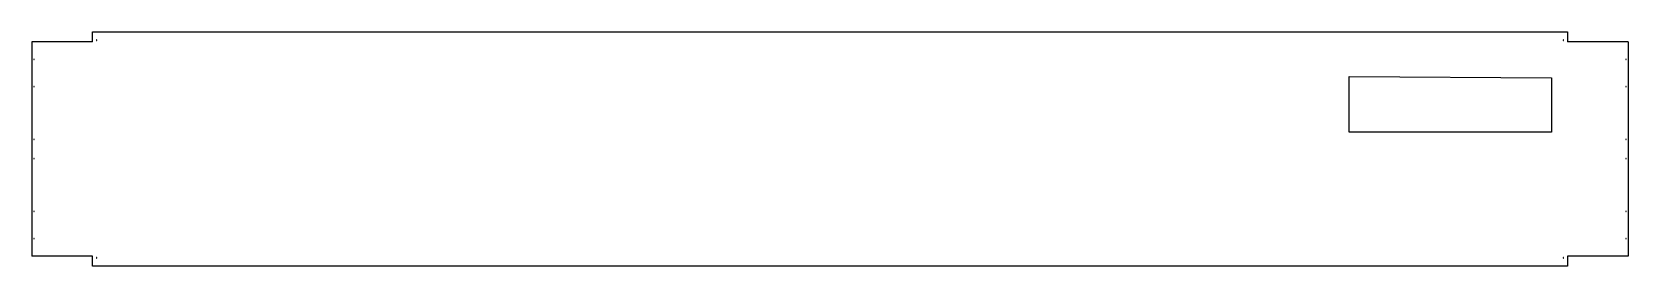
# Model space of a CAD drawing. Header units: millimetres. Extents: x 20 to 2456, y 20 to 377.
import ezdxf

# ---------------------------------------------------------------- set-up
doc = ezdxf.new("R2010")
doc.units = ezdxf.units.MM

msp = doc.modelspace()

# ---------------------------------------------------------------- linework, layer by layer
at = {"color": 7, "linetype": 'Continuous', "lineweight": 25}
for p, q in [((112.6, 362.1), (112.6, 377.5)), ((112.6, 377.5), (2363.4, 377.5)), ((2363.4, 377.5), (2363.4, 362.1)), ((112.6, 362.1), (20, 362.1)), ((20, 362.1), (20, 35.3)), ((119.3, 365.3), (118.5, 365.3)), ((118.5, 365.3), (118.5, 364.5)), ((118.5, 364.5), (119.3, 364.5)), ((119.3, 364.5), (119.3, 365.3)), ((2357.4, 365.3), (2356.7, 365.3)), ((2356.7, 365.3), (2356.7, 364.5)), ((2356.7, 364.5), (2357.4, 364.5)), ((2357.4, 364.5), (2357.4, 365.3)), ((2456, 362.1), (2363.4, 362.1)), ((2456, 362.1), (2456, 35.3)), ((23.6, 336), (22.8, 336)), ((22.8, 336), (22.8, 335.2)), ((22.8, 335.2), (23.6, 335.2)), ((23.6, 335.2), (23.6, 336)), ((2453.2, 336), (2452.4, 336)), ((2452.4, 336), (2452.4, 335.2)), ((2452.4, 335.2), (2453.2, 335.2)), ((2453.2, 335.2), (2453.2, 336)), ((23.6, 294.3), (22.8, 294.3)), ((22.8, 294.3), (22.8, 293.5)), ((22.8, 293.5), (23.6, 293.5)), ((23.6, 293.5), (23.6, 294.3)), ((2030.2, 309.6), (2339.2, 307.2)), ((2030.2, 224.4), (2030.2, 309.6)), ((2339.2, 307.2), (2339.2, 224.4)), ((2453.2, 294.3), (2452.4, 294.3)), ((2452.4, 294.3), (2452.4, 293.5)), ((2452.4, 293.5), (2453.2, 293.5)), ((2453.2, 293.5), (2453.2, 294.3)), ((2339.2, 224.4), (2030.2, 224.4)), ((22.8, 213.8), (22.8, 213.1)), ((23.6, 213.8), (22.8, 213.8)), ((22.8, 213.1), (23.6, 213.1)), ((23.6, 213.1), (23.6, 213.8)), ((2452.4, 213.8), (2452.4, 213.1)), ((2453.2, 213.8), (2452.4, 213.8)), ((2452.4, 213.1), (2453.2, 213.1)), ((2453.2, 213.1), (2453.2, 213.8)), ((23.6, 184.4), (22.8, 184.4)), ((22.8, 184.4), (22.8, 183.6)), ((22.8, 183.6), (23.6, 183.6)), ((23.6, 183.6), (23.6, 184.4)), ((2453.2, 184.4), (2452.4, 184.4)), ((2452.4, 184.4), (2452.4, 183.6)), ((2452.4, 183.6), (2453.2, 183.6)), ((2453.2, 183.6), (2453.2, 184.4)), ((23.6, 103.9), (22.8, 103.9)), ((22.8, 103.9), (22.8, 103.2)), ((22.8, 103.2), (23.6, 103.2)), ((23.6, 103.2), (23.6, 103.9)), ((2453.2, 103.9), (2452.4, 103.9)), ((2452.4, 103.9), (2452.4, 103.2)), ((2452.4, 103.2), (2453.2, 103.2)), ((2453.2, 103.2), (2453.2, 103.9)), ((23.6, 62.2), (22.8, 62.2)), ((22.8, 62.2), (22.8, 61.4)), ((22.8, 61.4), (23.6, 61.4)), ((23.6, 61.4), (23.6, 62.2)), ((2453.2, 62.2), (2452.4, 62.2)), ((2452.4, 62.2), (2452.4, 61.4)), ((2452.4, 61.4), (2453.2, 61.4)), ((2453.2, 61.4), (2453.2, 62.2)), ((112.6, 35.3), (20, 35.3)), ((112.6, 20), (112.6, 35.3)), ((119.3, 32.9), (118.5, 32.9)), ((118.5, 32.9), (118.5, 32.2)), ((118.5, 32.2), (119.3, 32.2)), ((119.3, 32.2), (119.3, 32.9)), ((2357.4, 32.9), (2356.7, 32.9)), ((2356.7, 32.9), (2356.7, 32.2)), ((2356.7, 32.2), (2357.4, 32.2)), ((2357.4, 32.2), (2357.4, 32.9)), ((2456, 35.3), (2363.4, 35.3)), ((2363.4, 35.3), (2363.4, 20)), ((2363.4, 20), (112.6, 20))]:
    msp.add_line(p, q, dxfattribs=at)

doc.saveas('drawing.dxf')
